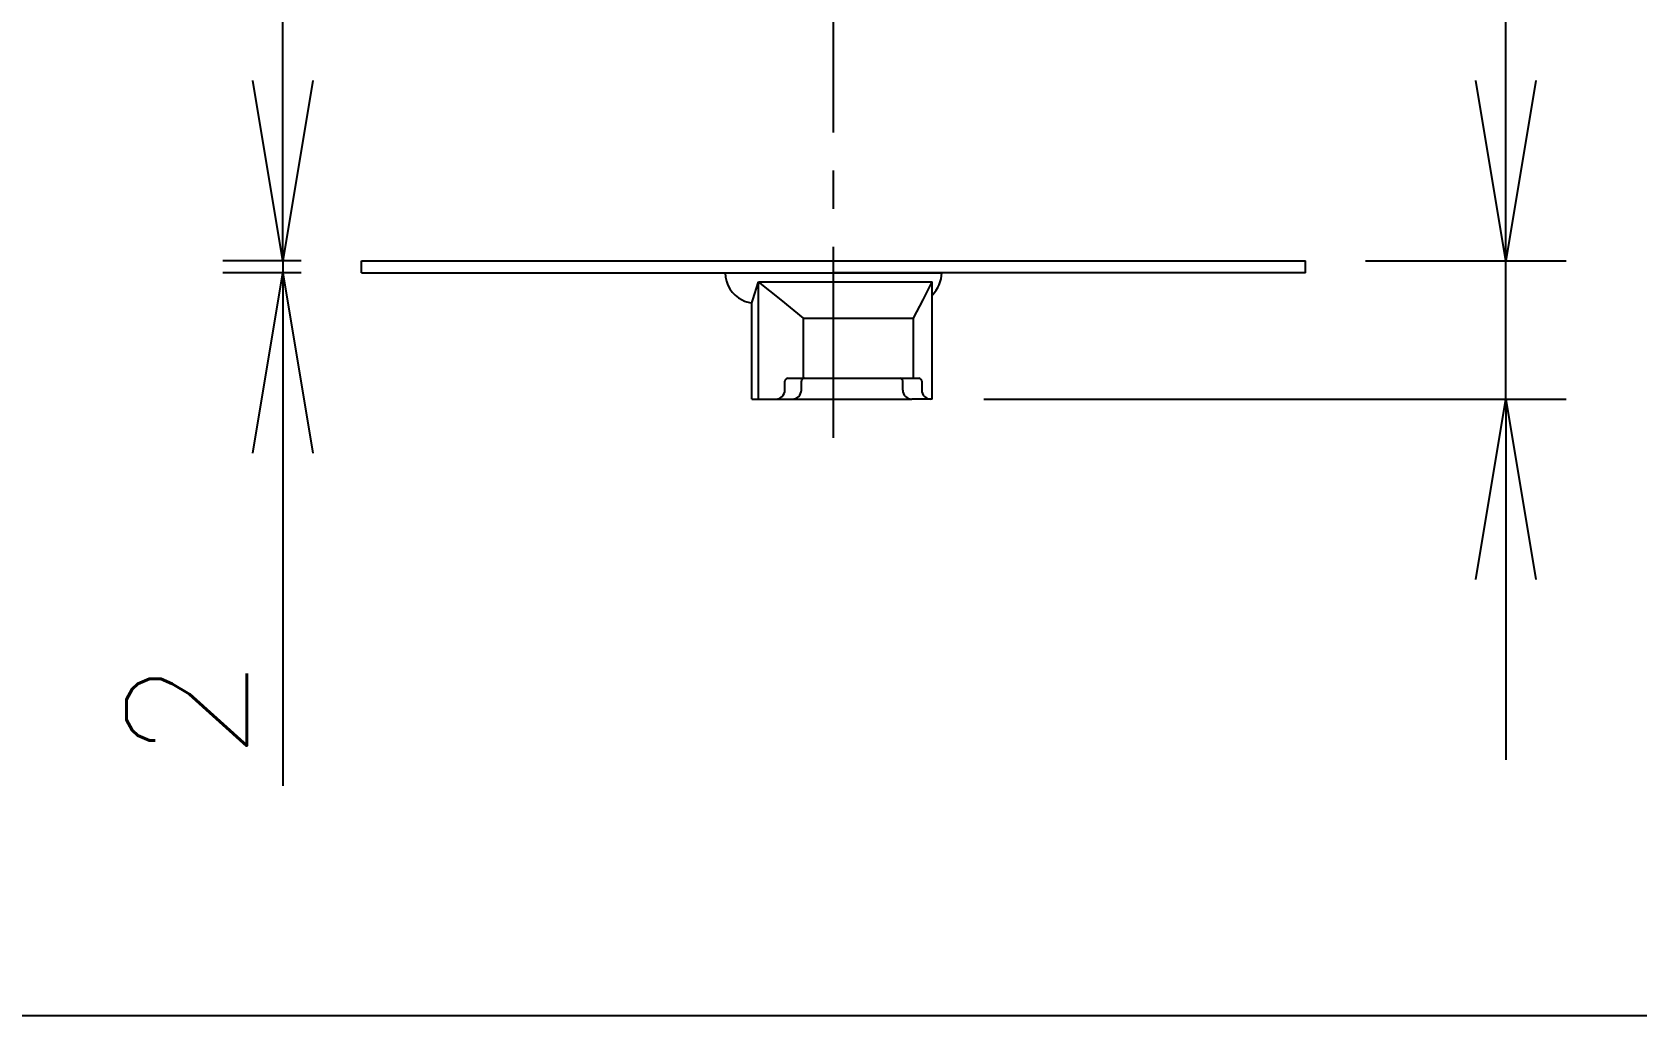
# Model space of a CAD drawing. Extents: x 115 to 2025, y 0 to 1377.
# Drawn here: x 676.9 to 810.3, y 1101.4 to 1183.2 of the extents above; entities that cross this region are included whole.
import ezdxf

# ---------------------------------------------------------------- set-up
doc = ezdxf.new("R2010")
doc.units = 0
doc.header["$LTSCALE"] = 0.5
doc.header["$PDMODE"] = 3
doc.linetypes.add('CENTER', pattern=[50.8, 31.75, -6.35, 6.35, -6.35])
doc.layers.get('0').update_dxf_attribs({"linetype": 'CONTINUOUS'})
doc.layers.get('DEFPOINTS').update_dxf_attribs({"linetype": 'CONTINUOUS'})
for name, color, linetype in [('DANMEN', 7, 'CONTINUOUS'), ('SIYOU', 7, 'CONTINUOUS'), ('SUNPOU', 7, 'CONTINUOUS')]:
    doc.layers.add(name, color=color, linetype=linetype)
doc.styles.get("Standard").update_dxf_attribs({"font": 'ROMANS', "bigfont": 'EXTFONT.shx'})
doc.dimstyles.new('STYLE_1', dxfattribs={"dimscale": 5, "dimtxt": 2, "dimasz": 3, "dimexe": 1, "dimexo": 1, "dimgap": 0.6, "dimtad": 3, "dimdec": 0, "dimlfac": 2, "dimzin": 0, "dimdsep": 46, "dimtxsty": 'STANDARD', "dimblk1": 'OPEN', "dimblk2": 'OPEN', "dimsah": 1, "dimcen": 1.5, "dimadec": 0, "dimazin": 0, "dimtfac": 1, "dimtdec": 0, "dimtmove": 0, "dimatfit": 0, "dimldrblk": 'DOTSMALL', "dimfxl": 1, "dimtvp": 1, "dimtolj": 1, "dimtzin": 0, "dimarcsym": 0})

# ---------------------------------------------------------------- blocks, each defined once
blk = doc.blocks.new('_OPEN')
at = {"color": 0, "linetype": 'ByBlock'}
for p, q in [((-1, 0.1667), (0, 0)), ((0, 0), (-1, -0.1667)), ((0, 0), (-1, 0))]:
    blk.add_line(p, q, dxfattribs=at)
blk = doc.blocks.new('*D40')
at = {"layer": 'DEFPOINTS', "color": 0}
for p in [(782.75, 1164.18), (799.42, 1164.18), (751, 1152.68)]:
    blk.add_point(p, dxfattribs=at)
at = {"layer": 'SUNPOU', "color": 0, "lineweight": -2}
for p, q in [((799.42, 1179.18), (799.42, 1216.37)), ((787.75, 1164.18), (804.42, 1164.18)), ((799.42, 1152.68), (799.42, 1164.18)), ((756, 1152.68), (804.42, 1152.68)), ((799.42, 1137.68), (799.42, 1122.68))]:
    blk.add_line(p, q, dxfattribs=at)
at = {"layer": 'SUNPOU', "color": 0, "lineweight": -2, "xscale": 15, "yscale": 15, "zscale": 15}
for p, rotation in [((799.42, 1164.18), 270), ((799.42, 1152.68), 90)]:
    blk.add_blockref('_OPEN', p, dxfattribs=dict(at, rotation=rotation))
at = {"layer": 'SUNPOU', "color": 0, "insert": (791.42, 1205.27), "char_height": 10, "attachment_point": 5, "rotation": 90}
blk.add_mtext('\\A1;23', dxfattribs=at)
blk = doc.blocks.new('_DotSmall')
at = {"color": 0, "linetype": 'ByBlock', "const_width": 0.5}
blk.add_lwpolyline([(-0.0625, 0, 1), (0.0625, 0, 1)], format="xyb", close=True, dxfattribs=at)
blk = doc.blocks.new('*D34')
at = {"layer": 'DEFPOINTS', "color": 0}
for p in [(704.25, 1164.18), (697.71, 1163.18), (704.25, 1163.18)]:
    blk.add_point(p, dxfattribs=at)
at = {"layer": 'SUNPOU', "color": 0, "lineweight": -2}
for p, q in [((697.71, 1179.18), (697.71, 1194.18)), ((699.25, 1164.18), (692.71, 1164.18)), ((697.71, 1164.18), (697.71, 1163.18)), ((699.25, 1163.18), (692.71, 1163.18)), ((697.71, 1148.18), (697.71, 1120.51))]:
    blk.add_line(p, q, dxfattribs=at)
at = {"layer": 'SUNPOU', "color": 0, "lineweight": -2, "xscale": 15, "yscale": 15, "zscale": 15}
for p, rotation in [((697.71, 1164.18), 270), ((697.71, 1163.18), 90)]:
    blk.add_blockref('_OPEN', p, dxfattribs=dict(at, rotation=rotation))
at = {"layer": 'SUNPOU', "color": 0, "insert": (689.71, 1126.85), "char_height": 10, "attachment_point": 5, "rotation": 90}
blk.add_mtext('\\A1;2', dxfattribs=at)

msp = doc.modelspace()

# ---------------------------------------------------------------- linework, layer by layer
at = {"color": 2}
for p, q in [((704.25, 1163.18), (704.25, 1164.18)), ((704.25, 1164.18), (782.75, 1164.18)), ((782.75, 1163.18), (782.75, 1164.18)), ((704.25, 1163.18), (743.5, 1163.18)), ((734.5, 1163.18), (752.5, 1163.18)), ((736.8, 1160.95), (737.26, 1162.43)), ((737.26, 1160.93), (737.26, 1162.43)), ((739.14, 1160.93), (737.26, 1162.43)), ((737.26, 1162.43), (751.72, 1162.43)), ((782.75, 1163.18), (743.5, 1163.18)), ((750.95, 1160.93), (751.72, 1162.43)), ((751.72, 1160.93), (751.72, 1162.43)), ((736.72, 1160.69), (736.8, 1160.95)), ((736.72, 1152.68), (736.72, 1160.69)), ((737.26, 1152.68), (737.26, 1160.93)), ((741.02, 1159.43), (739.14, 1160.93)), ((750.17, 1159.43), (750.95, 1160.93)), ((751.72, 1152.68), (751.72, 1160.93)), ((741.02, 1154.43), (741.02, 1159.43)), ((741.02, 1159.43), (750.17, 1159.43)), ((750.17, 1154.43), (750.17, 1159.43)), ((739.71, 1154.43), (750.59, 1154.43)), ((739.46, 1153.43), (739.46, 1154.18)), ((740.83, 1153.43), (740.83, 1154.18)), ((749.26, 1153.43), (749.26, 1154.18)), ((750.84, 1154.18), (750.84, 1153.43)), ((736.72, 1152.68), (740.08, 1152.68)), ((740.08, 1152.68), (750.01, 1152.68)), ((751.72, 1152.68), (750.01, 1152.68))]:
    msp.add_line(p, q, dxfattribs=at)
for centre, radius, start, end in [((737, 1163.18), 2.5, 180, 244.1581), ((750, 1163.18), 2.5, 313.6469, 0), ((737, 1163.18), 2.5, 244.1581, 263.6969), ((739.71, 1154.18), 0.25, 90, 180), ((741.08, 1154.18), 0.25, 90, 180), ((749.01, 1154.18), 0.25, 0, 90), ((750.59, 1154.18), 0.25, 0, 90), ((738.71, 1153.43), 0.75, 270, 0), ((740.08, 1153.43), 0.75, 270, 0), ((750.01, 1153.43), 0.75, 180, 270), ((751.59, 1153.43), 0.75, 180, 270)]:
    msp.add_arc(centre, radius, start, end, dxfattribs=at)
at = {"layer": 'DANMEN', "color": 2, "linetype": 'CENTER'}
msp.add_line((743.5, 1149.47), (743.5, 1266.42), dxfattribs=at)
at = {"layer": 'SIYOU', "color": 7}
msp.add_line((1191.96, 1101.38), (200.18, 1101.38), dxfattribs=at)

# ---------------------------------------------------------------- dimensions: what is measured, and where the dimension line sits
at = {"layer": 'SUNPOU'}
for base, p1, p2, picture, middle in [((799.42, 1164.18), (751, 1152.68), (782.75, 1164.18), '*D40', (791.42, 1205.27)), ((697.71, 1163.18), (704.25, 1164.18), (704.25, 1163.18), '*D34', (689.71, 1126.85))]:
    dim = msp.add_linear_dim(base=base, p1=p1, p2=p2, angle=90, dimstyle='STYLE_1', dxfattribs=at)
    dim.commit()
    dim.dimension.update_dxf_attribs({"geometry": picture, "text_midpoint": middle})

doc.saveas('drawing.dxf')
